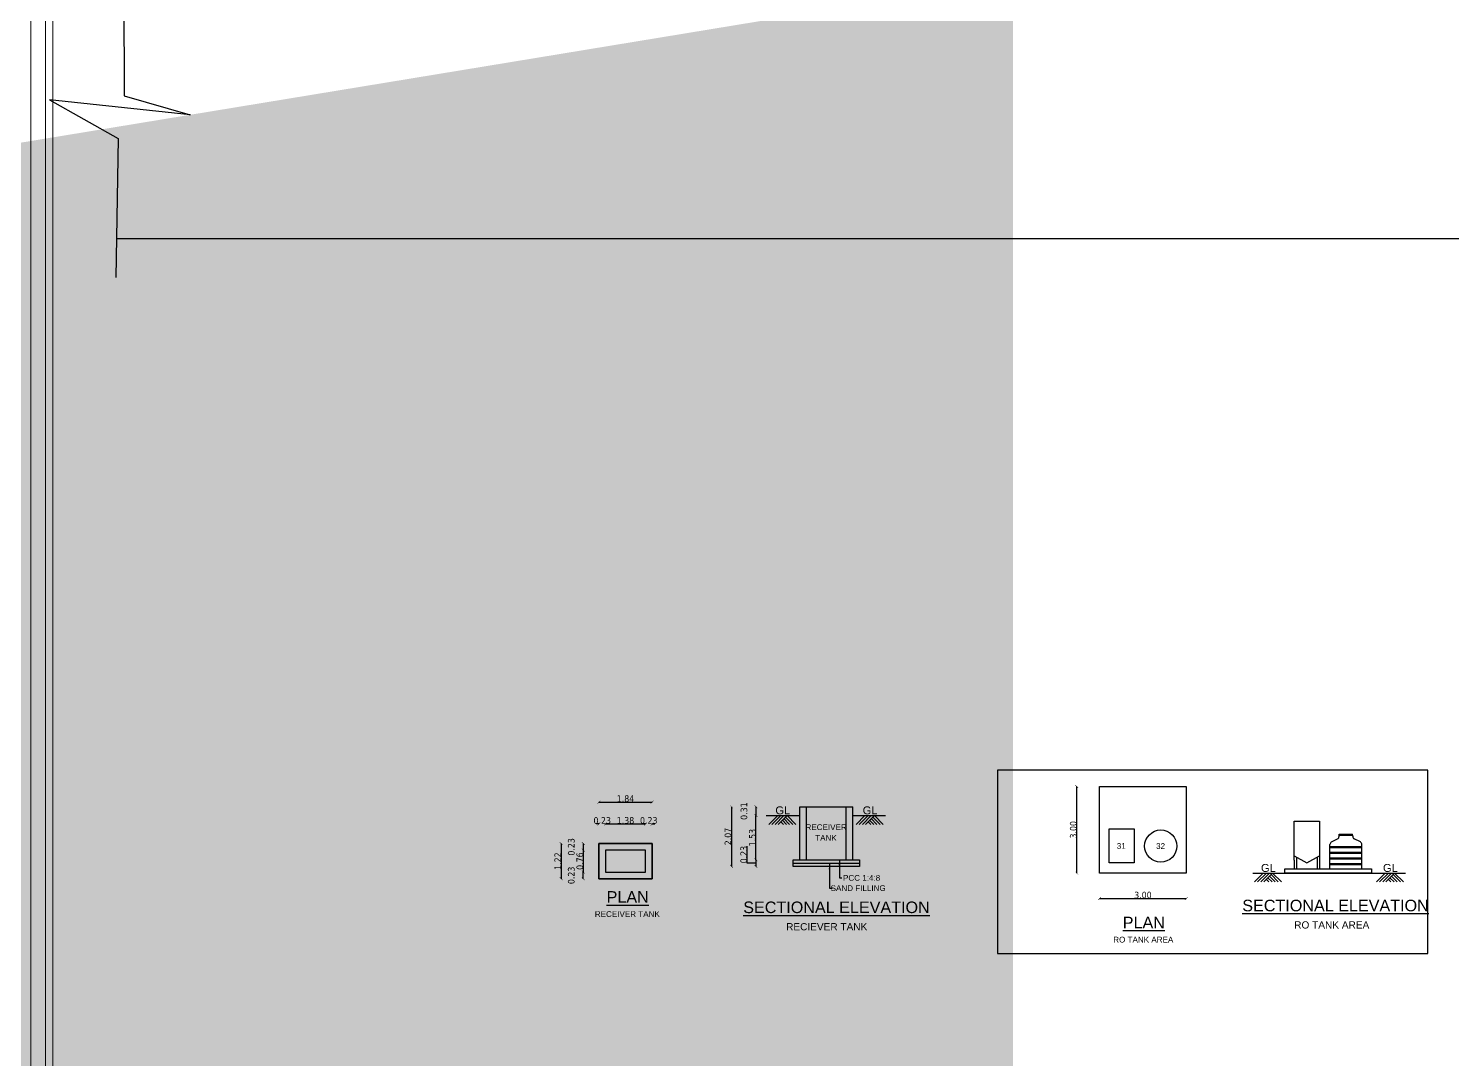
# Model space of a CAD drawing. Header units: metres. Extents: x 0 to 11269, y -5244 to -4054.
# Drawn here: x 10637.98 to 10687.26, y -4864.04 to -4828.37 of the extents above; entities that cross this region are included whole.
import ezdxf

# ---------------------------------------------------------------- set-up
doc = ezdxf.new("R2010")
doc.units = ezdxf.units.M
doc.header["$MEASUREMENT"] = 0
doc.header["$PDMODE"] = 2
doc.linetypes.add('HIDDEN', pattern=[0.375, 0.25, -0.125])
for name, color, linetype in [('2CON', 5, 'Continuous'), ('3CON', 3, 'Continuous'), ('4CON', 4, 'Continuous'), ('5CON', 2, 'Continuous'), ('DIM', 3, 'Continuous'), ('DIST_EXIT', 7, 'Continuous'), ('TEX', 2, 'Continuous'), ('TEXT', 3, 'Continuous')]:
    doc.layers.add(name, color=color, linetype=linetype)
doc.styles.get("Standard").update_dxf_attribs({"font": 'arial.ttf'})
doc.styles.add('STYLE1', font='tahoma.ttf', dxfattribs={"height": 0.23})
doc.styles.add('SUBBU3', font='swissl.ttf', dxfattribs={"width": 0.8})
doc.dimstyles.new('300', dxfattribs={"dimscale": 0.1, "dimtxt": 500, "dimasz": 2000, "dimexe": 400, "dimexo": 1500, "dimgap": 0, "dimtad": 1, "dimlfac": 0.001, "dimzin": 0, "dimdsep": 46, "dimtxsty": 'Standard', "dimcen": 800, "dimse1": 1, "dimse2": 1, "dimclrd": 1, "dimclre": 5, "dimclrt": 3, "dimadec": 0, "dimazin": 0, "dimtfac": 1, "dimtix": 1, "dimtofl": 0, "dimtmove": 1, "dimatfit": 3, "dimfxl": 0, "dimtolj": 1, "dimtzin": 0, "dimarcsym": 0})
doc.dimstyles.new('FLOOR PLAN', dxfattribs={"dimtxt": 0.4, "dimasz": 0.1, "dimexe": 0.18, "dimexo": 0.0625, "dimgap": 0, "dimtad": 1, "dimzin": 0, "dimdsep": 46, "dimtxsty": 'Standard', "dimblk": 'ARCHTICK', "dimcen": 0.09, "dimse1": 1, "dimse2": 1, "dimclrd": 254, "dimclrt": 3, "dimadec": 0, "dimazin": 0, "dimtfac": 1, "dimtix": 1, "dimtofl": 0, "dimtmove": 1, "dimatfit": 0, "dimfxl": 0, "dimtolj": 1, "dimtzin": 0, "dimlwd": -1, "dimarcsym": 0})
doc.dimstyles.get("Standard").update_dxf_attribs({"dimtxt": 0.18, "dimasz": 0.18, "dimexe": 0.18, "dimexo": 0.0625, "dimgap": 0.09, "dimtad": 0, "dimtih": 1, "dimtoh": 1, "dimdec": 4, "dimzin": 0, "dimdsep": 46, "dimtxsty": 'Standard', "dimcen": 0.09, "dimadec": 0, "dimazin": 0, "dimtfac": 1, "dimtdec": 4, "dimtofl": 0, "dimtmove": 0, "dimatfit": 3, "dimfxl": 0, "dimtolj": 1, "dimtzin": 0, "dimarcsym": 0})

# ---------------------------------------------------------------- blocks, each defined once
blk = doc.blocks.new('_ArchTick')
at = {"color": 0, "lineweight": 0, "const_width": 0.15}
blk.add_lwpolyline([(-0.5, -0.5), (0.5, 0.5)], dxfattribs=at)
blk = doc.blocks.new('*D553')
at = {"layer": 'DEFPOINTS', "color": 0, "linetype": 'ByBlock', "ltscale": 100}
for p in [(10527.031, -4727.243), (10528.423, -4727.013), (10528.423, -4727.243)]:
    blk.add_point(p, dxfattribs=at)
at = {"layer": 'DIM', "color": 254, "linetype": 'HIDDEN', "ltscale": 100}
blk.add_line((10527.031, -4727.013), (10527.031, -4727.243), dxfattribs=at)
at = {"layer": 'DIM', "color": 254, "linetype": 'ByBlock', "ltscale": 100, "xscale": 0.1, "yscale": 0.1, "zscale": 0.1}
for p, rotation in [((10527.031, -4727.013), 90), ((10527.031, -4727.243), 270)]:
    blk.add_blockref('_ArchTick', p, dxfattribs=dict(at, rotation=rotation))
at = {"layer": 'DIM', "color": 3, "linetype": 'ByBlock', "ltscale": 100, "insert": (10526.616, -4727.128), "char_height": 0.23, "attachment_point": 5, "rotation": 90, "style": 'STYLE1'}
blk.add_mtext('\\A1;0.23', dxfattribs=at)
blk = doc.blocks.new('*D554')
at = {"layer": 'DEFPOINTS', "color": 0, "linetype": 'ByBlock', "ltscale": 100}
for p in [(10528.423, -4727.243), (10527.031, -4728.001), (10528.094, -4728.001)]:
    blk.add_point(p, dxfattribs=at)
at = {"layer": 'DIM', "color": 254, "linetype": 'HIDDEN', "ltscale": 100}
blk.add_line((10527.031, -4727.243), (10527.031, -4728.001), dxfattribs=at)
at = {"layer": 'DIM', "color": 254, "linetype": 'ByBlock', "ltscale": 100, "xscale": 0.1, "yscale": 0.1, "zscale": 0.1}
for p, rotation in [((10527.031, -4727.243), 90), ((10527.031, -4728.001), 270)]:
    blk.add_blockref('_ArchTick', p, dxfattribs=dict(at, rotation=rotation))
at = {"layer": 'DIM', "color": 3, "linetype": 'ByBlock', "ltscale": 100, "insert": (10526.912, -4727.622), "char_height": 0.23, "attachment_point": 5, "rotation": 90, "style": 'STYLE1'}
blk.add_mtext('\\A1;0.76', dxfattribs=at)
blk = doc.blocks.new('*D555')
at = {"layer": 'DEFPOINTS', "color": 0, "linetype": 'ByBlock', "ltscale": 100}
for p in [(10527.031, -4728.001), (10528.094, -4728.001), (10528.094, -4728.231)]:
    blk.add_point(p, dxfattribs=at)
at = {"layer": 'DIM', "color": 254, "linetype": 'HIDDEN', "ltscale": 100}
blk.add_line((10527.031, -4728.231), (10527.031, -4728.001), dxfattribs=at)
at = {"layer": 'DIM', "color": 254, "linetype": 'ByBlock', "ltscale": 100, "xscale": 0.1, "yscale": 0.1, "zscale": 0.1}
for p, rotation in [((10527.031, -4728.001), 90), ((10527.031, -4728.231), 270)]:
    blk.add_blockref('_ArchTick', p, dxfattribs=dict(at, rotation=rotation))
at = {"layer": 'DIM', "color": 3, "linetype": 'ByBlock', "ltscale": 100, "insert": (10526.616, -4728.116), "char_height": 0.23, "attachment_point": 5, "rotation": 90, "style": 'STYLE1'}
blk.add_mtext('\\A1;0.23', dxfattribs=at)
blk = doc.blocks.new('*D556')
at = {"layer": 'DEFPOINTS', "color": 0, "linetype": 'ByBlock', "ltscale": 100}
for p in [(10527.956, -4727.013), (10526.265, -4728.231), (10527.956, -4728.231)]:
    blk.add_point(p, dxfattribs=at)
at = {"layer": 'DIM', "color": 254, "linetype": 'HIDDEN', "ltscale": 100}
blk.add_line((10526.265, -4727.013), (10526.265, -4728.231), dxfattribs=at)
at = {"layer": 'DIM', "color": 254, "linetype": 'ByBlock', "ltscale": 100, "xscale": 0.1, "yscale": 0.1, "zscale": 0.1}
for p, rotation in [((10526.265, -4727.013), 90), ((10526.265, -4728.231), 270)]:
    blk.add_blockref('_ArchTick', p, dxfattribs=dict(at, rotation=rotation))
at = {"layer": 'DIM', "color": 3, "linetype": 'ByBlock', "ltscale": 100, "insert": (10526.148, -4727.622), "char_height": 0.23, "attachment_point": 5, "rotation": 90, "style": 'STYLE1'}
blk.add_mtext('\\A1;1.22', dxfattribs=at)
blk = doc.blocks.new('*D557')
at = {"layer": 'DEFPOINTS', "color": 0, "linetype": 'ByBlock', "ltscale": 100}
for p in [(10527.803, -4726.336), (10527.573, -4726.651), (10527.803, -4726.651)]:
    blk.add_point(p, dxfattribs=at)
at = {"layer": 'DIM', "color": 254, "linetype": 'HIDDEN', "ltscale": 100}
for p, q in [((10527.573, -4726.336), (10527.473, -4726.336)), ((10527.803, -4726.336), (10527.903, -4726.336))]:
    blk.add_line(p, q, dxfattribs=at)
at = {"layer": 'DIM', "color": 254, "linetype": 'ByBlock', "ltscale": 100, "xscale": 0.1, "yscale": 0.1, "zscale": 0.1}
blk.add_blockref('_ArchTick', (10527.573, -4726.336), dxfattribs=at)
at = {"layer": 'DIM', "color": 254, "linetype": 'ByBlock', "ltscale": 100, "xscale": 0.1, "yscale": 0.1, "zscale": 0.1, "rotation": 180}
blk.add_blockref('_ArchTick', (10527.803, -4726.336), dxfattribs=at)
at = {"layer": 'DIM', "color": 3, "linetype": 'ByBlock', "ltscale": 100, "insert": (10527.688, -4726.216), "char_height": 0.23, "attachment_point": 5, "style": 'STYLE1'}
blk.add_mtext('\\A1;0.23', dxfattribs=at)
blk = doc.blocks.new('*D558')
at = {"layer": 'DEFPOINTS', "color": 0, "linetype": 'ByBlock', "ltscale": 100}
for p in [(10529.183, -4726.336), (10527.803, -4726.651), (10529.183, -4727.243)]:
    blk.add_point(p, dxfattribs=at)
at = {"layer": 'DIM', "color": 254, "linetype": 'HIDDEN', "ltscale": 100}
blk.add_line((10527.803, -4726.336), (10529.183, -4726.336), dxfattribs=at)
at = {"layer": 'DIM', "color": 254, "linetype": 'ByBlock', "ltscale": 100, "xscale": 0.1, "yscale": 0.1, "zscale": 0.1, "rotation": 180}
blk.add_blockref('_ArchTick', (10527.803, -4726.336), dxfattribs=at)
at = {"layer": 'DIM', "color": 254, "linetype": 'ByBlock', "ltscale": 100, "xscale": 0.1, "yscale": 0.1, "zscale": 0.1}
blk.add_blockref('_ArchTick', (10529.183, -4726.336), dxfattribs=at)
at = {"layer": 'DIM', "color": 3, "linetype": 'ByBlock', "ltscale": 100, "insert": (10528.493, -4726.216), "char_height": 0.23, "attachment_point": 5, "style": 'STYLE1'}
blk.add_mtext('\\A1;1.38', dxfattribs=at)
blk = doc.blocks.new('*D559')
at = {"layer": 'DEFPOINTS', "color": 0, "linetype": 'ByBlock', "ltscale": 100}
for p in [(10529.413, -4726.336), (10529.183, -4727.243), (10529.413, -4727.013)]:
    blk.add_point(p, dxfattribs=at)
at = {"layer": 'DIM', "color": 254, "linetype": 'HIDDEN', "ltscale": 100}
for p, q in [((10529.183, -4726.336), (10529.083, -4726.336)), ((10529.413, -4726.336), (10529.513, -4726.336))]:
    blk.add_line(p, q, dxfattribs=at)
at = {"layer": 'DIM', "color": 254, "linetype": 'ByBlock', "ltscale": 100, "xscale": 0.1, "yscale": 0.1, "zscale": 0.1}
blk.add_blockref('_ArchTick', (10529.183, -4726.336), dxfattribs=at)
at = {"layer": 'DIM', "color": 254, "linetype": 'ByBlock', "ltscale": 100, "xscale": 0.1, "yscale": 0.1, "zscale": 0.1, "rotation": 180}
blk.add_blockref('_ArchTick', (10529.413, -4726.336), dxfattribs=at)
at = {"layer": 'DIM', "color": 3, "linetype": 'ByBlock', "ltscale": 100, "insert": (10529.298, -4726.216), "char_height": 0.23, "attachment_point": 5, "style": 'STYLE1'}
blk.add_mtext('\\A1;0.23', dxfattribs=at)
blk = doc.blocks.new('*D560')
at = {"layer": 'DEFPOINTS', "color": 0, "linetype": 'ByBlock', "ltscale": 100}
for p in [(10529.413, -4725.58), (10527.573, -4727.013), (10529.413, -4727.013)]:
    blk.add_point(p, dxfattribs=at)
at = {"layer": 'DIM', "color": 254, "linetype": 'HIDDEN', "ltscale": 100}
blk.add_line((10527.573, -4725.58), (10529.413, -4725.58), dxfattribs=at)
at = {"layer": 'DIM', "color": 254, "linetype": 'ByBlock', "ltscale": 100, "xscale": 0.1, "yscale": 0.1, "zscale": 0.1, "rotation": 180}
blk.add_blockref('_ArchTick', (10527.573, -4725.58), dxfattribs=at)
at = {"layer": 'DIM', "color": 254, "linetype": 'ByBlock', "ltscale": 100, "xscale": 0.1, "yscale": 0.1, "zscale": 0.1}
blk.add_blockref('_ArchTick', (10529.413, -4725.58), dxfattribs=at)
at = {"layer": 'DIM', "color": 3, "linetype": 'ByBlock', "ltscale": 100, "insert": (10528.493, -4725.46), "char_height": 0.23, "attachment_point": 5, "style": 'STYLE1'}
blk.add_mtext('\\A1;1.84', dxfattribs=at)
blk = doc.blocks.new('*D561')
at = {"layer": 'DEFPOINTS', "color": 0, "linetype": 'ByBlock', "ltscale": 100}
for p in [(10533.011, -4727.804), (10535.327, -4727.574), (10535.327, -4727.804)]:
    blk.add_point(p, dxfattribs=at)
at = {"layer": 'DIM', "color": 254, "linetype": 'HIDDEN', "ltscale": 100}
for p, q in [((10532.71, -4727.689), (10532.71, -4727.105)), ((10533.011, -4727.689), (10532.71, -4727.689)), ((10533.011, -4727.574), (10533.011, -4727.804))]:
    blk.add_line(p, q, dxfattribs=at)
at = {"layer": 'DIM', "color": 254, "linetype": 'ByBlock', "ltscale": 100, "xscale": 0.1, "yscale": 0.1, "zscale": 0.1}
for p, rotation in [((10533.011, -4727.574), 90), ((10533.011, -4727.804), 270)]:
    blk.add_blockref('_ArchTick', p, dxfattribs=dict(at, rotation=rotation))
at = {"layer": 'DIM', "color": 3, "linetype": 'ByBlock', "ltscale": 100, "insert": (10532.59, -4727.397), "char_height": 0.23, "attachment_point": 5, "rotation": 90, "style": 'STYLE1'}
blk.add_mtext('\\A1;0.23', dxfattribs=at)
blk = doc.blocks.new('*D562')
at = {"layer": 'DEFPOINTS', "color": 0, "linetype": 'ByBlock', "ltscale": 100}
for p in [(10533.011, -4726.044), (10534.529, -4726.044), (10535.327, -4727.574)]:
    blk.add_point(p, dxfattribs=at)
at = {"layer": 'DIM', "color": 254, "linetype": 'HIDDEN', "ltscale": 100}
blk.add_line((10533.011, -4727.574), (10533.011, -4726.044), dxfattribs=at)
at = {"layer": 'DIM', "color": 254, "linetype": 'ByBlock', "ltscale": 100, "xscale": 0.1, "yscale": 0.1, "zscale": 0.1}
for p, rotation in [((10533.011, -4726.044), 90), ((10533.011, -4727.574), 270)]:
    blk.add_blockref('_ArchTick', p, dxfattribs=dict(at, rotation=rotation))
at = {"layer": 'DIM', "color": 3, "linetype": 'ByBlock', "ltscale": 100, "insert": (10532.891, -4726.809), "char_height": 0.23, "attachment_point": 5, "rotation": 90, "style": 'STYLE1'}
blk.add_mtext('\\A1;1.53', dxfattribs=at)
blk = doc.blocks.new('*D563')
at = {"layer": 'DEFPOINTS', "color": 0, "linetype": 'ByBlock', "ltscale": 100}
for p in [(10534.529, -4725.739), (10533.011, -4726.044), (10534.529, -4726.044)]:
    blk.add_point(p, dxfattribs=at)
at = {"layer": 'DIM', "color": 254, "linetype": 'HIDDEN', "ltscale": 100}
blk.add_line((10533.011, -4725.739), (10533.011, -4726.044), dxfattribs=at)
at = {"layer": 'DIM', "color": 254, "linetype": 'ByBlock', "ltscale": 100, "xscale": 0.1, "yscale": 0.1, "zscale": 0.1}
for p, rotation in [((10533.011, -4725.739), 90), ((10533.011, -4726.044), 270)]:
    blk.add_blockref('_ArchTick', p, dxfattribs=dict(at, rotation=rotation))
at = {"layer": 'DIM', "color": 3, "linetype": 'ByBlock', "ltscale": 100, "insert": (10532.596, -4725.891), "char_height": 0.23, "attachment_point": 5, "rotation": 90, "style": 'STYLE1'}
blk.add_mtext('\\A1;0.31', dxfattribs=at)
blk = doc.blocks.new('*D564')
at = {"layer": 'DEFPOINTS', "color": 0, "linetype": 'ByBlock', "ltscale": 100}
for p in [(10535.379, -4725.739), (10532.161, -4727.804), (10534.299, -4727.804)]:
    blk.add_point(p, dxfattribs=at)
at = {"layer": 'DIM', "color": 254, "linetype": 'HIDDEN', "ltscale": 100}
blk.add_line((10532.161, -4725.739), (10532.161, -4727.804), dxfattribs=at)
at = {"layer": 'DIM', "color": 254, "linetype": 'ByBlock', "ltscale": 100, "xscale": 0.1, "yscale": 0.1, "zscale": 0.1}
for p, rotation in [((10532.161, -4725.739), 90), ((10532.161, -4727.804), 270)]:
    blk.add_blockref('_ArchTick', p, dxfattribs=dict(at, rotation=rotation))
at = {"layer": 'DIM', "color": 3, "linetype": 'ByBlock', "ltscale": 100, "insert": (10532.042, -4726.771), "char_height": 0.23, "attachment_point": 5, "rotation": 90, "style": 'STYLE1'}
blk.add_mtext('\\A1;2.07', dxfattribs=at)
blk = doc.blocks.new('*D566')
at = {"layer": 'DEFPOINTS', "color": 0, "linetype": 'ByBlock', "ltscale": 100}
for p in [(10528.645, -4736.791), (10531.645, -4736.791), (10531.645, -4737.657)]:
    blk.add_point(p, dxfattribs=at)
at = {"layer": 'DIM', "color": 254, "linetype": 'HIDDEN', "ltscale": 100}
blk.add_line((10528.645, -4737.657), (10531.645, -4737.657), dxfattribs=at)
at = {"layer": 'DIM', "color": 254, "linetype": 'ByBlock', "ltscale": 100, "xscale": 0.1, "yscale": 0.1, "zscale": 0.1, "rotation": 180}
blk.add_blockref('_ArchTick', (10528.645, -4737.657), dxfattribs=at)
at = {"layer": 'DIM', "color": 254, "linetype": 'ByBlock', "ltscale": 100, "xscale": 0.1, "yscale": 0.1, "zscale": 0.1}
blk.add_blockref('_ArchTick', (10531.645, -4737.657), dxfattribs=at)
at = {"layer": 'DIM', "color": 3, "linetype": 'ByBlock', "ltscale": 100, "insert": (10530.145, -4737.538), "char_height": 0.23, "attachment_point": 5, "style": 'STYLE1'}
blk.add_mtext('\\A1;3.00', dxfattribs=at)
blk = doc.blocks.new('*D567')
at = {"layer": 'DEFPOINTS', "color": 0, "linetype": 'ByBlock', "ltscale": 100}
for p in [(10527.853, -4733.774), (10528.645, -4733.774), (10528.645, -4736.774)]:
    blk.add_point(p, dxfattribs=at)
at = {"layer": 'DIM', "color": 254, "linetype": 'HIDDEN', "ltscale": 100}
blk.add_line((10527.853, -4736.774), (10527.853, -4733.774), dxfattribs=at)
at = {"layer": 'DIM', "color": 254, "linetype": 'ByBlock', "ltscale": 100, "xscale": 0.1, "yscale": 0.1, "zscale": 0.1}
for p, rotation in [((10527.853, -4733.774), 90), ((10527.853, -4736.774), 270)]:
    blk.add_blockref('_ArchTick', p, dxfattribs=dict(at, rotation=rotation))
at = {"layer": 'DIM', "color": 3, "linetype": 'ByBlock', "ltscale": 100, "insert": (10527.734, -4735.274), "char_height": 0.23, "attachment_point": 5, "rotation": 90, "style": 'STYLE1'}
blk.add_mtext('\\A1;3.00', dxfattribs=at)
blk = doc.blocks.new('A$Cc5cfab8b')
at = {"layer": '2CON', "color": 1}
for p, q in [((7.427, 3.673), (7.733, 3.979)), ((7.535, 3.673), (7.841, 3.979)), ((7.643, 3.673), (7.949, 3.979)), ((7.751, 3.673), (8.057, 3.979)), ((8.362, 3.673), (8.057, 3.979)), ((10.45, 3.673), (10.756, 3.979)), ((10.558, 3.673), (10.864, 3.979)), ((10.666, 3.673), (10.972, 3.979)), ((10.774, 3.673), (11.08, 3.979)), ((11.385, 3.673), (11.08, 3.979)), ((7.93, 3.673), (7.841, 3.763)), ((8.038, 3.673), (7.895, 3.817)), ((8.146, 3.673), (7.949, 3.871)), ((8.254, 3.673), (8.003, 3.925)), ((10.953, 3.673), (10.864, 3.763)), ((11.061, 3.673), (10.918, 3.817)), ((11.169, 3.673), (10.972, 3.871)), ((11.277, 3.673), (11.026, 3.925))]:
    blk.add_line(p, q, dxfattribs=at)
at = {"layer": 'DIM', "color": 4, "linetype": 'ByBlock', "ltscale": 100}
for p, q in [((7.33, 3.979), (8.498, 3.979)), ((8.498, 2.449), (8.498, 4.284)), ((8.498, 4.284), (10.338, 4.284)), ((8.728, 2.449), (8.728, 4.284)), ((10.108, 2.449), (10.108, 4.284)), ((10.338, 2.449), (10.338, 4.284)), ((10.338, 3.979), (11.462, 3.979)), ((8.268, 2.449), (10.338, 2.449)), ((8.268, 2.219), (8.268, 2.449)), ((8.268, 2.334), (10.568, 2.334)), ((8.498, 2.219), (8.268, 2.219)), ((10.568, 2.219), (8.498, 2.219)), ((10.338, 2.449), (10.568, 2.449)), ((10.568, 2.449), (10.568, 2.219))]:
    blk.add_line(p, q, dxfattribs=at)
for points in [[(1.542, 1.791), (3.382, 1.791), (3.382, 3.009), (1.542, 3.009)], [(1.542, 3.009), (3.382, 3.009), (3.382, 1.791), (1.542, 1.791)], [(1.772, 2.021), (3.152, 2.021), (3.152, 2.779), (1.772, 2.779)]]:
    blk.add_lwpolyline(points, close=True, dxfattribs=at)
at = {"layer": '3CON'}
blk.add_text('RECEIVER TANK', height=0.2, dxfattribs=at).set_placement((1.4, 0.467))
at = {"layer": '4CON', "color": 3}
blk.add_text('SAND FILLING', height=0.2, dxfattribs=at).set_placement((9.566, 1.364))
at = {"layer": '4CON', "color": 3, "ltscale": 30, "insert": (9.995, 1.921), "char_height": 0.2, "attachment_point": 1}
blk.add_mtext('PCC 1:4:8', dxfattribs=at)
at = {"layer": '5CON'}
for p in [(7.653, 4.02), (10.677, 4.02)]:
    blk.add_text('GL', height=0.275, dxfattribs=at).set_placement(p)
at = {"layer": 'TEX', "style": 'SUBBU3'}
for s, p in [('%%UPLAN', (1.809, 0.96)), ('%%USECTIONAL ELEVATION', (6.54, 0.601))]:
    blk.add_text(s, height=0.4, dxfattribs=at).set_placement(p)
at = {"layer": 'TEXT', "color": 3}
for s, height, p in [('RECEIVER', 0.2, (8.696, 3.475)), ('TANK', 0.2, (9.033, 3.105)), ('RECIEVER TANK', 0.25, (8.024, 0.004))]:
    blk.add_text(s, height=height, dxfattribs=at).set_placement(p)
at = {"layer": 'DIM', "color": 4, "linetype": 'ByBlock', "ltscale": 100}
for base, p1, p2, picture, middle in [((3.382, 4.442), (1.542, 3.009), (3.382, 3.009), '*D560', (2.462, 4.562)), ((1.772, 3.686), (1.542, 3.371), (1.772, 3.371), '*D557', (1.657, 3.806)), ((3.152, 3.686), (1.772, 3.371), (3.152, 2.779), '*D558', (2.462, 3.806)), ((3.382, 3.686), (3.152, 2.779), (3.382, 3.009), '*D559', (3.267, 3.806))]:
    dim = blk.add_linear_dim(base=base, p1=p1, p2=p2, dimstyle='FLOOR PLAN', override={"dimtxsty": 'STYLE1'}, dxfattribs=at)
    dim.commit()
    dim.dimension.update_dxf_attribs({"geometry": picture, "text_midpoint": middle, "insert": (-10526.031, 4730.022)})
for base, p1, p2, angle, picture, middle, set_off in [((6.980656807, 3.978576158), (8.498413802, 4.283576158), (8.498413802, 3.978576158), 270, '*D563', (6.685185782, 4.131076158), (-10526.030606303, 4730.022176069)), ((1.001, 2.779), (2.393, 3.009), (2.393, 2.779), 90, '*D553', (0.705, 2.894), (-10526.031, 4730.022)), ((6.981, 2.219), (9.297, 2.449), (9.297, 2.219), 270, '*D561', (6.68, 2.334), (-10526.031, 4730.022)), ((1.001, 2.021), (2.063, 1.791), (2.063, 2.021), 270, '*D555', (0.705, 1.906), (-10526.031, 4730.022))]:
    dim = blk.add_linear_dim(base=base, p1=p1, p2=p2, angle=angle, dimstyle='FLOOR PLAN', override={"dimtxsty": 'STYLE1'}, dxfattribs=at)
    dim.commit()
    dim.dimension.update_dxf_attribs({"geometry": picture, "text_midpoint": middle, "dimtype": 128, "insert": set_off})
for base, p1, p2, picture, middle, set_off in [((6.130774802, 2.218576158), (9.34861877, 4.283576158), (8.268413802, 2.218576158), '*D564', (6.010986354, 3.251076158), (-10526.030606303, 4730.022176069)), ((6.981, 3.979), (9.297, 2.449), (8.498, 3.979), '*D562', (6.861, 3.214), (-10526.031, 4730.022)), ((0.235, 1.791), (1.925, 3.009), (1.925, 1.791), '*D556', (0.117, 2.4), (-10526.031, 4730.022)), ((1.001, 2.021), (2.393, 2.779), (2.063, 2.021), '*D554', (0.881, 2.4), (-10526.031, 4730.022))]:
    dim = blk.add_linear_dim(base=base, p1=p1, p2=p2, angle=90, dimstyle='FLOOR PLAN', override={"dimtxsty": 'STYLE1'}, dxfattribs=at)
    dim.commit()
    dim.dimension.update_dxf_attribs({"geometry": picture, "text_midpoint": middle, "insert": set_off})
at = {"layer": '4CON', "ltscale": 30, "annotation_type": 0, "has_hookline": 1, "hookline_direction": 1, "text_width": 1.255}
blk.add_leader([(9.871, 2.432), (9.871, 1.821), (9.955, 1.821)], dimstyle='Standard', override={"dimgap": 0.04, "dimtad": 0}, dxfattribs=at)
at = {"layer": '4CON', "ltscale": 30}
blk.add_leader([(9.527, 2.292), (9.527, 1.467), (9.62, 1.467)], dimstyle='Standard', override={"dimgap": 0.04, "dimtad": 0}, dxfattribs=at)
blk = doc.blocks.new('A$Cc37f3e89')
at = {"linetype": 'ByBlock'}
blk.add_lwpolyline([(0, 0), (14.903, 0), (14.903, 6.341), (0, 6.341)], close=True, dxfattribs=at)
at = {"layer": '2CON', "color": 1}
for p, q in [((8.901, 2.475), (9.207, 2.781)), ((9.009, 2.475), (9.315, 2.781)), ((9.117, 2.475), (9.423, 2.781)), ((9.225, 2.475), (9.531, 2.781)), ((9.404, 2.475), (9.315, 2.565)), ((9.512, 2.475), (9.369, 2.619)), ((9.62, 2.475), (9.423, 2.673)), ((9.728, 2.475), (9.477, 2.727)), ((9.836, 2.475), (9.531, 2.781)), ((13.127, 2.475), (13.432, 2.781)), ((13.235, 2.475), (13.54, 2.781)), ((13.343, 2.475), (13.648, 2.781)), ((13.451, 2.475), (13.756, 2.781)), ((13.63, 2.475), (13.54, 2.565)), ((13.738, 2.475), (13.594, 2.619)), ((13.846, 2.475), (13.648, 2.673)), ((13.954, 2.475), (13.702, 2.727)), ((14.062, 2.475), (13.756, 2.781))]:
    blk.add_line(p, q, dxfattribs=at)
at = {"layer": 'DIM', "color": 7, "linetype": 'ByBlock', "ltscale": 100}
for p, q in [((11.569, 3.859), (11.778, 3.966)), ((11.833, 4.055), (11.833, 4.081)), ((11.836, 4.131), (12.302, 4.131)), ((11.836, 4.099), (11.836, 4.131)), ((11.836, 4.099), (12.302, 4.099)), ((12.302, 4.099), (12.302, 4.131)), ((12.305, 4.055), (12.305, 4.081)), ((12.569, 3.859), (12.36, 3.966)), ((11.515, 2.931), (11.515, 3.77)), ((11.515, 3.7), (12.623, 3.7)), ((11.515, 3.665), (12.623, 3.665)), ((11.515, 3.503), (12.623, 3.503)), ((11.515, 3.468), (12.623, 3.468)), ((12.623, 2.931), (12.623, 3.77)), ((10.278, 3.381), (10.715, 3.131)), ((10.278, 3.231), (10.278, 2.931)), ((10.353, 3.338), (10.353, 2.931)), ((10.715, 3.131), (11.153, 3.381)), ((11.078, 3.338), (11.078, 2.931)), ((11.153, 3.231), (11.153, 2.931)), ((11.515, 3.306), (12.623, 3.306)), ((11.515, 3.271), (12.623, 3.271)), ((11.515, 3.109), (12.623, 3.109)), ((11.515, 3.074), (12.623, 3.074)), ((8.845, 2.781), (14.13, 2.781))]:
    blk.add_line(p, q, dxfattribs=at)
at = {"layer": 'DIM', "color": 4, "linetype": 'ByBlock', "ltscale": 100}
for points in [[(3.539, 5.781), (6.539, 5.781), (6.539, 2.781), (3.539, 2.781)], [(9.952, 2.931), (12.952, 2.931), (12.952, 2.781), (9.952, 2.781)]]:
    blk.add_lwpolyline(points, close=True, dxfattribs=at)
at = {"layer": 'DIM', "color": 2, "linetype": 'ByBlock', "ltscale": 100}
blk.add_lwpolyline([(10.278, 3.231), (10.278, 4.581), (11.153, 4.581), (11.153, 3.231)], dxfattribs=at)
blk.add_lwpolyline([(3.864, 4.315), (4.74, 4.315), (4.74, 3.134), (3.864, 3.134)], close=True, dxfattribs=at)
at = {"layer": 'DIM', "color": 7, "linetype": 'ByBlock', "ltscale": 100}
blk.add_circle((5.654, 3.718), 0.556, dxfattribs=at)
for centre, radius, start, end in [((11.733, 4.055), 0.1, 297.0726, 0), ((11.883, 4.081), 0.05, 158.6164, 180), ((12.255, 4.081), 0.05, 0, 21.3836), ((12.405, 4.055), 0.1, 179.9999, 242.9274), ((11.615, 3.77), 0.1, 117.0726, 180), ((12.523, 3.77), 0.1, 0, 62.9274)]:
    blk.add_arc(centre, radius, start, end, dxfattribs=at)
at = {"layer": '2CON', "color": 6, "linetype": 'Continuous'}
for s, p in [('31', (4.134, 3.622)), ('32', (5.495, 3.618))]:
    blk.add_text(s, height=0.2, dxfattribs=at).set_placement(p)
at = {"layer": '3CON'}
blk.add_text('RO TANK AREA', height=0.2, dxfattribs=at).set_placement((4.011, 0.377))
at = {"layer": '5CON'}
for p in [(9.128, 2.822), (13.353, 2.822)]:
    blk.add_text('GL', height=0.275, dxfattribs=at).set_placement(p)
at = {"layer": 'TEX', "style": 'SUBBU3'}
for s, p in [('%%USECTIONAL ELEVATION', (8.48, 1.458)), ('%%UPLAN', (4.34, 0.87))]:
    blk.add_text(s, height=0.4, dxfattribs=at).set_placement(p)
at = {"layer": 'TEXT', "color": 3}
blk.add_text('RO TANK AREA', height=0.25, dxfattribs=at).set_placement((10.278, 0.861))
at = {"layer": 'DIM', "color": 7, "linetype": 'ByBlock', "ltscale": 100}
dim = blk.add_linear_dim(base=(2.747, 5.781), p1=(3.539, 2.781), p2=(3.539, 5.781), angle=90, dimstyle='FLOOR PLAN', override={"dimtxsty": 'STYLE1'}, dxfattribs=at)
dim.commit()
dim.dimension.update_dxf_attribs({"geometry": '*D567', "text_midpoint": (2.628, 4.281), "insert": (-10525.106, 4739.555)})
dim = blk.add_linear_dim(base=(6.539, 1.898), p1=(3.539, 2.764), p2=(6.539, 2.764), dimstyle='FLOOR PLAN', override={"dimtxsty": 'STYLE1'}, dxfattribs=at)
dim.commit()
dim.dimension.update_dxf_attribs({"geometry": '*D566', "text_midpoint": (5.039, 2.018), "insert": (-10525.106, 4739.555)})

msp = doc.modelspace()

# ---------------------------------------------------------------- linework, layer by layer
at = {"linetype": 'ByBlock', "lineweight": 18}
for points in [[(10638.06324, -4885.30517), (10860.71815, -4885.30517), (10860.71815, -4727.37504), (10638.06324, -4727.37504)], [(10638.56721, -4884.8012), (10860.21417, -4884.8012), (10860.21417, -4727.87901), (10638.56721, -4727.87901)], [(10638.8192, -4884.54921), (10859.96218, -4884.54921), (10859.96218, -4728.131), (10638.8192, -4728.131)]]:
    msp.add_lwpolyline(points, close=True, dxfattribs=at)
at = {"layer": 'DIM', "color": 4, "linetype": 'ByBlock', "ltscale": 100}
for p, q in [((10641.28038, -4826.54422), (10641.29732, -4830.70179)), ((10643.57387, -4831.36372), (10638.7108, -4830.84368)), ((10638.7108, -4830.84368), (10641.08242, -4832.18661)), ((10641.29732, -4830.70179), (10643.57387, -4831.36372)), ((10641.08242, -4832.18661), (10641.00781, -4836.99152))]:
    msp.add_line(p, q, dxfattribs=at)
at = {"layer": 'DIM', "color": 6, "linetype": 'ByBlock', "ltscale": 100}
msp.add_line((10749.89695, -4835.65641), (10641.02854, -4835.65641), dxfattribs=at)

# ---------------------------------------------------------------- block references
at = {"layer": 'DIST_EXIT', "linetype": 'ByBlock'}
for name, p in [('A$Cc37f3e89', (10671.53757, -4860.39989)), ('A$Cc5cfab8b', (10656.1942, -4859.60434))]:
    msp.add_blockref(name, p, dxfattribs=at)

# ---------------------------------------------------------------- leaders
at = {"layer": 'DIM', "color": 4, "linetype": 'ByBlock', "ltscale": 100}
for points in [[(10472.08026, -4859.55732), (10472.89526, -4859.55732), (10472.89526, -4859.12882)], [(10456.02021, -4872.77204), (10456.68121, -4872.77204), (10456.68121, -4872.56554)]]:
    msp.add_leader(points, dimstyle='300', override={"dimgap": 0.04, "dimtad": 0, "dimfxl": 0.1875}, dxfattribs=at)
at = {"layer": 'DIM', "color": 7, "linetype": 'ByBlock', "ltscale": 100}
msp.add_leader([(10454.38054, -4866.16587), (10454.86633, -4866.16587), (10454.86633, -4865.70227)], dimstyle='300', override={"dimgap": 0.04, "dimtad": 0, "dimfxl": 0.1875}, dxfattribs=at)

doc.saveas('drawing.dxf')
